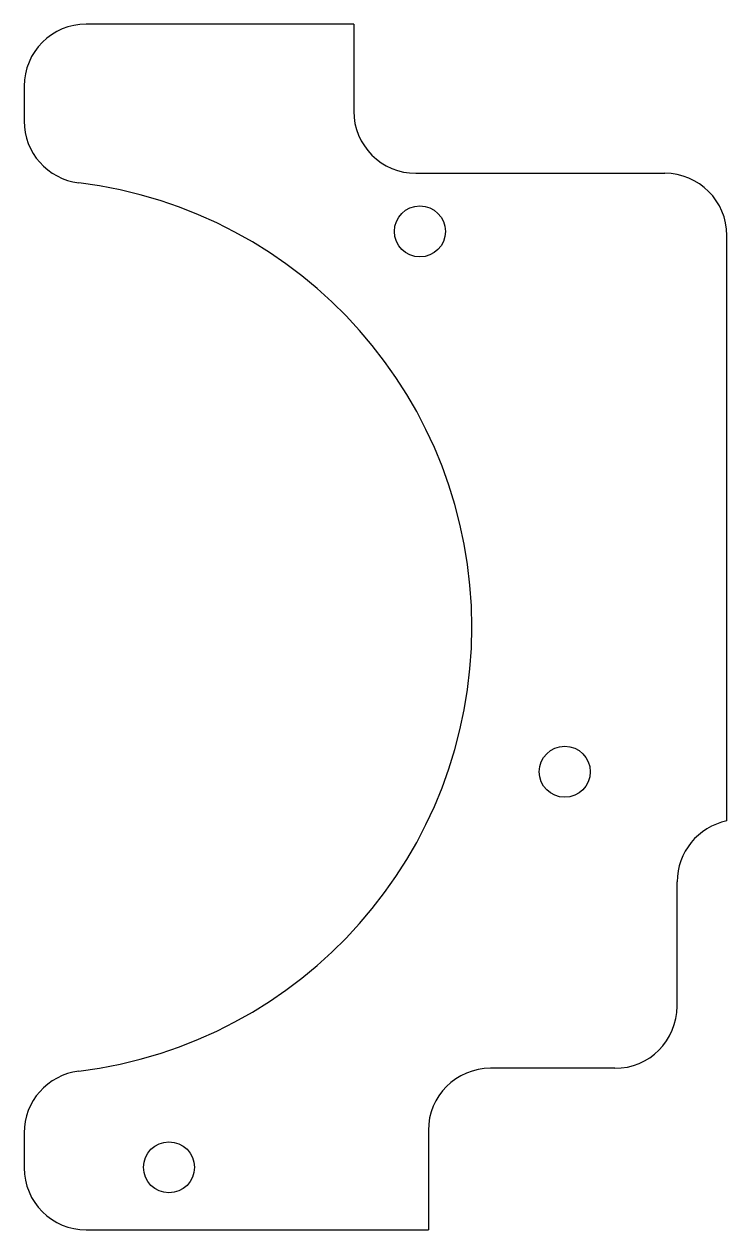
# Model space of a CAD drawing. Extents: x 0 to 56.5, y -48.5 to 48.5.
import ezdxf

# ---------------------------------------------------------------- set-up
doc = ezdxf.new("R2010")
doc.units = 0
doc.layers.add('VISIBLE', color=7, linetype='CONTINUOUS')

msp = doc.modelspace()

# ---------------------------------------------------------------- linework, layer by layer
at = {"layer": 'VISIBLE'}
for p, q in [((26.5, 48.5), (5, 48.5)), ((26.5, 48.5), (26.5, 41.5)), ((0, 43.5), (0, 40.694)), ((31.5, 36.5), (51.5, 36.5)), ((56.5, -15.601), (56.5, 31.5)), ((52.5, -30.5), (52.5, -20.5)), ((47.5, -35.5), (37.5, -35.5)), ((0, -40.694), (0, -43.5)), ((32.5, -40.5), (32.5, -48.5)), ((5, -48.5), (32.5, -48.5))]:
    msp.add_line(p, q, dxfattribs=at)
for centre in [(31.82, 31.82), (43.467, -11.647), (11.647, -43.467)]:
    msp.add_circle(centre, 2.05, dxfattribs=at)
for centre, radius, start, end in [((5, 43.5), 5, 90, 180), ((31.5, 41.5), 5, 180, 270), ((5, 40.694), 5, 180, 262.99527), ((51.5, 31.5), 5, 0, 90), ((0, 0), 36, 277.00473, 82.99527), ((57.5, -20.5), 5, 101.53696, 180), ((47.5, -30.5), 5, 270, 0), ((5, -40.694), 5, 97.00473, 180), ((37.5, -40.5), 5, 90, 180), ((5, -43.5), 5, 180, 270)]:
    msp.add_arc(centre, radius, start, end, dxfattribs=at)

doc.saveas('drawing.dxf')
